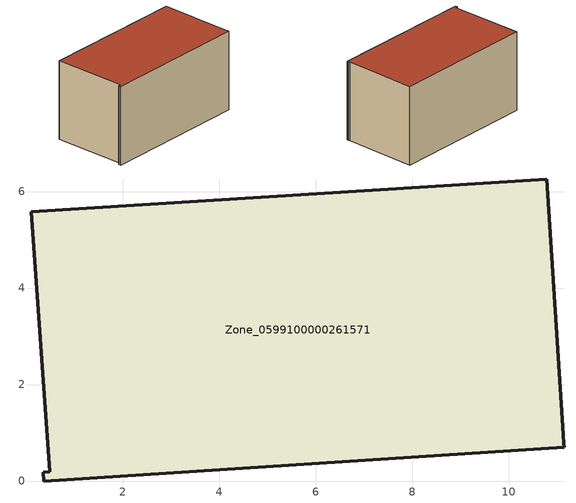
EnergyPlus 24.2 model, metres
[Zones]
Zone_0599100000261571
 floor ground (C_G): 0.1,5.58 10.79,6.26 11.13,0.96 11.14,0.77 11.15,0.7 0.36,0 0.35,0.18 0.49,0.19 z0
 wall outside (C_F): 11.14,0.77 11.13,0.96 10.79,6.26 0.1,5.58 0.49,0.19 0.35,0.18 0.36,0 11.15,0.7 11.14,0.77 z0:5.87
 roof outside (C_R): 10.79,6.26 0.1,5.58 0.49,0.19 0.35,0.18 0.36,0 11.15,0.7 11.14,0.77 11.13,0.96 z5.87
[BUILDING]
Pand.0599100000261571: North Axis=0; Terrain=City; Loads Convergence Tolerance Value=0.04; Temperature Convergence Tolerance Value=0.4; Solar Distribution=FullExterior; Maximum Number of Warmup Days=25; Minimum Number of Warmup Days=1
[Site:Location]
Rotterdam.The.Hague.AP_ZH_NLD Design_Conditions: Latitude=51.96; Longitude=4.45; Time Zone=1; Elevation=-4.5
[SITE:GROUNDTEMPERATURE:BUILDINGSURFACE]
18, 18, 18, 18, 18, 18, 18, 18, 18, 18, 18, 18
[MATERIAL] Thermal Absorptance=0.9; Solar Absorptance=0.7; Visible Absorptance=0.7
Name | Roughness | Thickness | Conductivity | Density | Specific Heat
G.TC.1992-2005 | MediumSmooth | 0.15 | 0.06 | 540 | 1210
F.TC.1992-2005 | Rough | 0.3 | 0.12 | 1920 | 840
R.TC.1992-2005 | MediumRough | 0.2 | 0.08 | 1500 | 1000
[CONSTRUCTION]
C_G: G.TC.1992-2005
C_F: F.TC.1992-2005
C_R: R.TC.1992-2005
[ZONE]
Zone_0599100000261571: Type=1; Multiplier=1; Ceiling Height=Autocalculate; Volume=Autocalculate; Floor Area=autocalculate; Part of Total Floor Area=Yes
[ZONEINFILTRATION:DESIGNFLOWRATE]
Infil_Zone_0599100000261571: Zone or ZoneList or Space or SpaceList=Zone_0599100000261571; Schedule=AlwaysOn; Design Flow Rate Calculation Method=Flow/Area; Flow Rate per Floor Area=0.0015; Constant Term Coefficient=1; Temperature Term Coefficient=0; Velocity Term Coefficient=0; Velocity Squared Term Coefficient=0
[HVACTEMPLATE:ZONE:IDEALLOADSAIRSYSTEM]
Zone_0599100000261571: Maximum Heating Supply Air Temperature=50; Minimum Cooling Supply Air Temperature=13; Maximum Heating Supply Air Humidity Ratio=0.0156; Minimum Cooling Supply Air Humidity Ratio=0.0077; Heating Limit=NoLimit; Cooling Limit=NoLimit; Dehumidification Control Type=ConstantSensibleHeatRatio; Cooling Sensible Heat Ratio=0.7; Dehumidification Setpoint=60; Humidification Control Type=None; Humidification Setpoint=30; Outdoor Air Method=None; Outdoor Air Flow Rate per Person=0.00944; Outdoor Air Flow Rate per Zone Floor Area=0; Outdoor Air Flow Rate per Zone=0; Demand Controlled Ventilation Type=None; Outdoor Air Economizer Type=NoEconomizer; Heat Recovery Type=None; Sensible Heat Recovery Effectiveness=0.7; Latent Heat Recovery Effectiveness=0.65
[ZONECONTROL:THERMOSTAT]
ThermostatControl_Zone_0599100000261571: Zone or ZoneList=Zone_0599100000261571; Control Type Schedule=DualSetpointControlType; Control 1=Thermostat_Zone_0599100000261571; Temperature Difference Between Cutout And Setpoint=0
[THERMOSTATSETPOINT:DUALSETPOINT]
Thermostat_Zone_0599100000261571: Heating Setpoint Temperature Schedule=HeatingSetpoint_Zone_0599100000261571; Cooling Setpoint Temperature Schedule=CoolingSetpoint_Zone_0599100000261571
[SCHEDULE:COMPACT]
HeatingSetpoint_Zone_0599100000261571: Through: 12/31, For: AllDays, Until: 24:00, 21
CoolingSetpoint_Zone_0599100000261571: Through: 12/31, For: AllDays, Until: 24:00, 24
DualSetpointControlType: Through: 12/31, For: AllDays, Until: 24:00, 4
AlwaysOn: Through: 12/31, For: AllDays, Until: 24:00, 1
